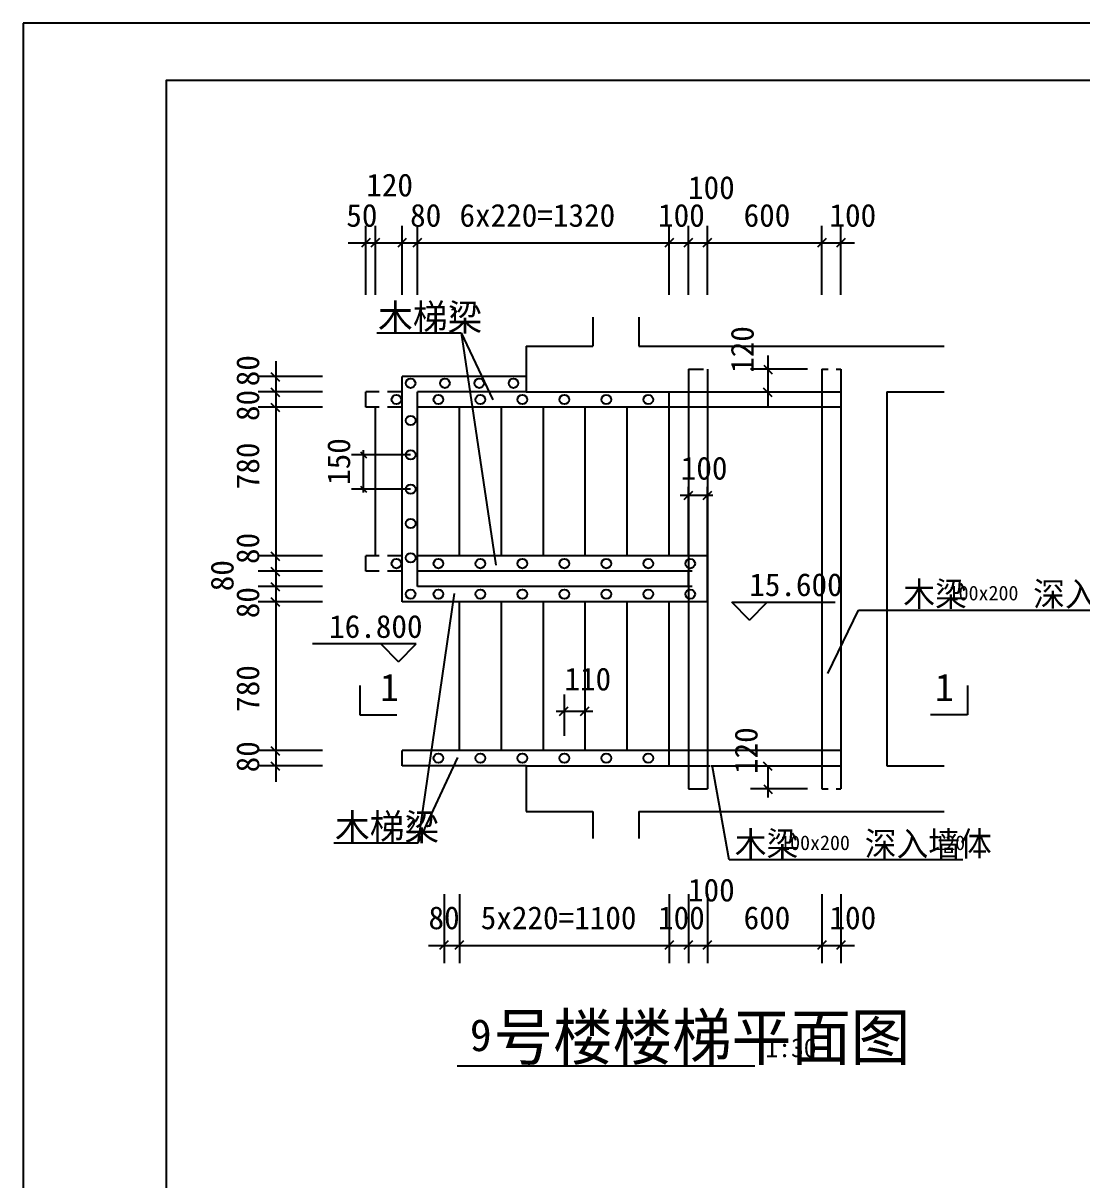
# Model space of a CAD drawing. Header units: metres. Extents: x -282284 to -222161, y -90681 to -4902.
# Drawn here: x -282284 to -263770, y -68910 to -48681 of the extents above; entities that cross this region are included whole.
import ezdxf

# ---------------------------------------------------------------- set-up
doc = ezdxf.new("R2010")
doc.units = ezdxf.units.M
for name, color, linetype in [('1', 7, 'Continuous'), ('10', 3, 'Continuous'), ('3', 3, 'Continuous')]:
    doc.layers.add(name, color=color, linetype=linetype)

msp = doc.modelspace()

# ---------------------------------------------------------------- linework, layer by layer
for p, q in [((-222883.95, -48680.54), (-282283.95, -48680.54)), ((-282283.95, -48680.54), (-282283.95, -90680.54)), ((-272329.13, -53817.66), (-272329.13, -54324.33)), ((-271529.13, -53817.66), (-271529.13, -54324.33)), ((-273495.79, -54324.33), (-272329.13, -54324.33)), ((-273495.79, -54324.33), (-273495.79, -55124.33)), ((-271529.13, -54324.33), (-266195.44, -54324.33)), ((-273495.79, -55124.33), (-267995.79, -55124.33)), ((-267995.79, -55124.33), (-267995.79, -61657.67)), ((-267195.79, -55124.33), (-267195.79, -61657.67)), ((-267195.79, -55124.33), (-266195.44, -55124.33)), ((-273495.79, -61657.67), (-270286.2, -61657.67)), ((-273495.79, -61657.67), (-273495.79, -62457.67)), ((-270269.41, -61657.67), (-267995.79, -61657.67)), ((-267195.79, -61657.67), (-266195.44, -61657.67)), ((-273495.79, -62457.67), (-272329.13, -62457.67)), ((-272329.13, -62457.67), (-272329.13, -62928.01)), ((-271529.13, -62457.67), (-266195.44, -62457.67)), ((-271529.13, -62457.67), (-271529.13, -62928.01))]:
    msp.add_line(p, q)
msp.add_lwpolyline([(-279783.95, -89680.54), (-281183.95, -89680.54), (-223883.95, -89680.54), (-223883.95, -49680.54), (-279783.95, -49680.54)], close=True)
at = {"layer": '10'}
for p, q in [((-270662.46, -54724.33), (-270662.46, -62057.67)), ((-270329.13, -54724.33), (-270329.13, -62057.67)), ((-268329.13, -54724.33), (-268329.13, -62057.67)), ((-267995.79, -54724.33), (-267995.79, -55124.33)), ((-276061.38, -55124.33), (-276295.79, -55124.33)), ((-276295.79, -55391), (-276295.79, -55124.33)), ((-275662.46, -55124.33), (-275915.8, -55124.33)), ((-276061.38, -55391), (-276295.79, -55391)), ((-276129.13, -57991), (-276129.13, -55391)), ((-275662.46, -55391), (-275915.8, -55391)), ((-267995.79, -55391), (-270995.79, -55391)), ((-276061.38, -57991), (-276295.79, -57991)), ((-276295.79, -58257.67), (-276295.79, -57991)), ((-275662.46, -57991), (-275915.8, -57991)), ((-276061.38, -58257.67), (-276295.79, -58257.67)), ((-275662.46, -58257.67), (-275915.8, -58257.67)), ((-267995.79, -61391), (-270995.79, -61391)), ((-267995.79, -61657.67), (-267995.79, -62057.67))]:
    msp.add_line(p, q, dxfattribs=at)
for centre in [(-275762.46, -55257.67), (-275762.46, -55257.67), (-275762.46, -58124.33), (-275762.46, -58124.33)]:
    msp.add_circle(centre, 83.33, dxfattribs=at)
at = {"layer": '3'}
for p, q in [((-276295.79, -53430.62), (-276295.79, -52223.48)), ((-276129.13, -53430.62), (-276129.13, -52223.48)), ((-275662.46, -53430.62), (-275662.46, -52223.48)), ((-275395.79, -53430.62), (-275395.79, -52223.48)), ((-270995.79, -53430.62), (-270995.79, -52223.48)), ((-270662.46, -53430.62), (-270662.46, -52223.48)), ((-270329.13, -53430.62), (-270329.13, -52223.48)), ((-268329.13, -53430.62), (-268329.13, -52223.48)), ((-267995.79, -53430.62), (-267995.79, -52223.48)), ((-267757.04, -52527.66), (-276607.39, -52527.66)), ((-276103.49, -54093.19), (-274631.38, -54093.19)), ((-274631.38, -54093.19), (-274026.76, -58153.96)), ((-274631.38, -54093.19), (-274079.34, -55264.26)), ((-277871.16, -54589.22), (-277871.16, -61937.5)), ((-269271.21, -54485.58), (-269271.21, -55391)), ((-270662.46, -54724.33), (-270396.46, -54724.33)), ((-268581.07, -54724.33), (-269575.4, -54724.33)), ((-268329.13, -54724.33), (-268217.07, -54724.33)), ((-268077.59, -54724.33), (-267995.79, -54724.33)), ((-277053.94, -54857.67), (-278175.35, -54857.67)), ((-275662.46, -58524.33), (-275662.46, -54857.67)), ((-273495.79, -54857.67), (-275662.46, -54857.67)), ((-277053.94, -55124.33), (-278175.35, -55124.33)), ((-275395.79, -58524.33), (-275395.79, -55124.33)), ((-273495.79, -55124.33), (-275395.79, -55124.33)), ((-270995.79, -57991), (-270995.79, -55124.33)), ((-277053.94, -55391), (-278175.35, -55391)), ((-270995.79, -55391), (-275395.79, -55391)), ((-274662.46, -57991), (-274662.46, -55391)), ((-274662.46, -57991), (-274662.46, -55391)), ((-273929.13, -57991), (-273929.13, -55391)), ((-273195.79, -57991), (-273195.79, -55391)), ((-272462.46, -57991), (-272462.46, -55391)), ((-271729.13, -57991), (-271729.13, -55391)), ((-275514.41, -56223.46), (-276549.29, -56223.46)), ((-276341.94, -56140.62), (-276341.94, -56879.63)), ((-275514.41, -56823.46), (-276549.29, -56823.46)), ((-270662.46, -57991), (-270662.46, -56783.86)), ((-270329.13, -57991), (-270329.13, -56783.86)), ((-270805.44, -56929.66), (-270237.17, -56929.66)), ((-277053.94, -57991), (-278175.35, -57991)), ((-270329.13, -57991), (-275395.79, -57991)), ((-270329.13, -58791), (-270329.13, -57991)), ((-277053.94, -58257.67), (-278175.35, -58257.67)), ((-270595.79, -58257.67), (-275395.79, -58257.67)), ((-270662.46, -58524.33), (-270662.46, -58257.67)), ((-277053.94, -58524.33), (-278175.35, -58524.33)), ((-275662.46, -58791), (-275662.46, -58524.33)), ((-270595.79, -58524.33), (-275395.79, -58524.33)), ((-275384.37, -63001.16), (-274749.48, -58644.38)), ((-277053.94, -58791), (-278175.35, -58791)), ((-270329.13, -58791), (-275662.46, -58791)), ((-274662.46, -61391), (-274662.46, -58791)), ((-274662.46, -61391), (-274662.46, -58791)), ((-273929.13, -61391), (-273929.13, -58791)), ((-273195.79, -61391), (-273195.79, -58791)), ((-272462.46, -61391), (-272462.46, -58791)), ((-271729.13, -61391), (-271729.13, -58791)), ((-270995.79, -61657.67), (-270995.79, -58791)), ((-269595.04, -59109.98), (-269903.48, -58796.72)), ((-269903.48, -58796.72), (-268094.9, -58796.72)), ((-269595.04, -59109.98), (-269286.6, -58796.72)), ((-268223.28, -60044.83), (-267687.05, -58935.11)), ((-267687.05, -58935.11), (-262856.44, -58935.11)), ((-275420.23, -59527.13), (-277228.8, -59527.13)), ((-275728.67, -59840.39), (-276037.11, -59527.13)), ((-275728.67, -59840.39), (-275420.23, -59527.13)), ((-272829.13, -61135.99), (-272829.13, -60413.29)), ((-272971.43, -60702.37), (-272330.89, -60702.37)), ((-277053.94, -61391), (-278175.35, -61391)), ((-270995.79, -61391), (-275662.46, -61391)), ((-275662.46, -61657.67), (-275662.46, -61391)), ((-277053.94, -61657.67), (-278175.35, -61657.67)), ((-273495.79, -61657.67), (-275662.46, -61657.67)), ((-275384.37, -63001.16), (-274687.21, -61511.05)), ((-269952.25, -63300.6), (-270240.03, -61677.81)), ((-269271.21, -61657.67), (-269271.21, -62209.91)), ((-270662.46, -62057.67), (-270329.13, -62057.67)), ((-268581.07, -62057.67), (-269575.4, -62057.67)), ((-268329.13, -62057.67), (-268217.07, -62057.67)), ((-268077.59, -62057.67), (-267995.79, -62057.67)), ((-276856.48, -63001.16), (-275384.37, -63001.16)), ((-265868.12, -63300.6), (-269952.25, -63300.6)), ((-274929.13, -63899.43), (-274929.13, -65106.57)), ((-274662.46, -63899.43), (-274662.46, -65106.57)), ((-270995.79, -63899.43), (-270995.79, -65106.57)), ((-270662.46, -63899.43), (-270662.46, -65106.57)), ((-270329.13, -63899.43), (-270329.13, -65106.57)), ((-268329.13, -63899.43), (-268329.13, -65106.57)), ((-267995.79, -63899.43), (-267995.79, -65106.57)), ((-267757.04, -64802.38), (-275202.21, -64802.38))]:
    msp.add_line(p, q, dxfattribs=at)
for points in [[(-276223.61, -52443.1), (-276373.85, -52593.34)], [(-276056.94, -52443.1), (-276207.18, -52593.34)], [(-275590.27, -52443.1), (-275740.51, -52593.34)], [(-275323.61, -52443.1), (-275473.85, -52593.34)], [(-270923.61, -52443.1), (-271073.85, -52593.34)], [(-270590.27, -52443.1), (-270740.51, -52593.34)], [(-270256.94, -52443.1), (-270407.18, -52593.34)], [(-268256.94, -52443.1), (-268407.18, -52593.34)], [(-267923.61, -52443.1), (-268073.85, -52593.34)], [(-277955.73, -54785.48), (-277805.49, -54935.72)], [(-269345.96, -54656.25), (-269195.72, -54806.49)], [(-277955.73, -55052.15), (-277805.49, -55202.39)], [(-269355.78, -55052.15), (-269205.54, -55202.39)], [(-277955.73, -55318.82), (-277805.49, -55469.05)], [(-276392.47, -56172.93), (-276287.3, -56278.09)], [(-276392.47, -56772.93), (-276287.3, -56878.09)], [(-270590.27, -56861.51), (-270740.51, -57011.75)], [(-270256.94, -56861.51), (-270407.18, -57011.75)], [(-277955.73, -57918.82), (-277805.49, -58069.05)], [(-277955.73, -58185.48), (-277805.49, -58335.72)], [(-277955.73, -58452.15), (-277805.49, -58602.39)], [(-277955.73, -58718.82), (-277805.49, -58869.05)], [(-276402.25, -60254.48), (-276402.25, -60768.75)], [(-265783.54, -60254.48), (-265783.54, -60768.75)], [(-272770.15, -60633.62), (-272920.39, -60783.85)], [(-272403.48, -60633.62), (-272553.72, -60783.85)], [(-276402.25, -60768.75), (-275752.97, -60768.75)], [(-265783.54, -60768.75), (-266432.83, -60768.75)], [(-277955.73, -61318.82), (-277805.49, -61469.05)], [(-277955.73, -61585.48), (-277805.49, -61735.72)], [(-269355.78, -61585.48), (-269205.54, -61735.72)], [(-269345.96, -61989.59), (-269195.72, -62139.83)], [(-274856.94, -64717.82), (-275007.18, -64868.06)], [(-274590.27, -64717.82), (-274740.51, -64868.06)], [(-270923.61, -64717.82), (-271073.85, -64868.06)], [(-270590.27, -64717.82), (-270740.51, -64868.06)], [(-270256.94, -64717.82), (-270407.18, -64868.06)], [(-268256.94, -64717.82), (-268407.18, -64868.06)], [(-267923.61, -64717.82), (-268073.85, -64868.06)], [(-274702.53, -66898.1), (-269499.43, -66898.1)]]:
    msp.add_lwpolyline(points, dxfattribs=at)
for centre in [(-275515.31, -54973.03), (-274915.31, -54973.03), (-274315.31, -54973.03), (-273718.01, -54973.03), (-275029.13, -55257.67), (-275029.13, -55257.67), (-274295.79, -55257.67), (-273562.46, -55257.67), (-272829.13, -55257.67), (-272095.79, -55257.67), (-271362.46, -55257.67), (-275514.41, -55623.46), (-275514.41, -56223.46), (-275514.41, -56823.46), (-275514.41, -57423.46), (-275514.41, -58023.46), (-275029.13, -58124.33), (-275029.13, -58124.33), (-274295.79, -58124.33), (-273562.46, -58124.33), (-272829.13, -58124.33), (-272095.79, -58124.33), (-271362.46, -58124.33), (-270629.13, -58124.33), (-275515.31, -58657.67), (-275029.13, -58657.67), (-274295.79, -58657.67), (-273562.46, -58657.67), (-272829.13, -58657.67), (-272095.79, -58657.67), (-271362.46, -58657.67), (-270629.13, -58657.67), (-275029.13, -61524.33), (-274295.79, -61524.33), (-273562.46, -61524.33), (-272829.13, -61524.33), (-272095.79, -61524.33), (-271362.46, -61524.33)]:
    msp.add_circle(centre, 83.33, dxfattribs=at)

# ---------------------------------------------------------------- texts
at = {"layer": '1'}
for p in [(-276046.91, -60526.23), (-266352.57, -60526.23)]:
    msp.add_text('1', height=480, dxfattribs=at).set_placement(p)
at = {"layer": '3'}
for s, height, p in [('120', 400, (-276289.61, -51708.83)), ('100', 400, (-270668.48, -51753.06)), ('50', 400, (-276638.84, -52238.34)), ('80', 400, (-275523.52, -52238.34)), ('6x220=1320', 400, (-274661.29, -52238.34)), ('100', 400, (-271191.71, -52238.34)), ('600', 400, (-269697.26, -52238.34)), ('100', 400, (-268197.11, -52238.34)), ('木梯梁', 466.67, (-276082.92, -54055.89)), ('1', 280, (-274839.84, -53926.94)), ('100', 400, (-270795.24, -56656.75)), ('15.600', 400, (-269598.75, -58691.73)), ('木梁    深入墙体', 426.67, (-266907.08, -58870.79)), ('100x200', 256, (-266114.91, -58766.6)), ('16.800', 400, (-276938.77, -59422.14)), ('110', 400, (-272827.62, -60340.94)), ('木梯梁', 466.67, (-276835.91, -62963.85)), ('2', 280, (-275592.83, -62834.9)), ('木梁    深入墙体', 426.67, (-269851, -63234.21)), ('100x200', 256, (-269058.83, -63130.02)), ('120', 256, (-266349.06, -63130.02)), ('100', 400, (-270668.48, -64027.78)), ('80', 400, (-275202.22, -64513.06)), ('5x220=1100', 400, (-274289.93, -64513.06)), ('100', 400, (-271191.71, -64513.06)), ('600', 400, (-269697.26, -64513.06)), ('100', 400, (-268197.11, -64513.06)), ('号楼楼梯平面图', 800, (-274064.7, -66797.84)), ('9', 560, (-274479.66, -66642.95)), ('1:30', 327.68, (-269315.06, -66749.18))]:
    msp.add_text(s, height=height, dxfattribs=at).set_placement(p)
for s, p in [('120', (-269521.24, -54791.26)), ('80', (-278160.49, -55025.4)), ('80', (-278160.49, -55633.07)), ('150', (-276571.16, -56748.93)), ('780', (-278160.49, -56825.8)), ('80', (-278160.49, -58131.38)), ('80', (-278608.6, -58607.18)), ('80', (-278160.49, -59078.84)), ('780', (-278160.49, -60715.35)), ('120', (-269454.27, -61800.95)), ('80', (-278160.49, -61771.79))]:
    msp.add_text(s, height=400, rotation=90, dxfattribs=at).set_placement(p)

doc.saveas('drawing.dxf')
